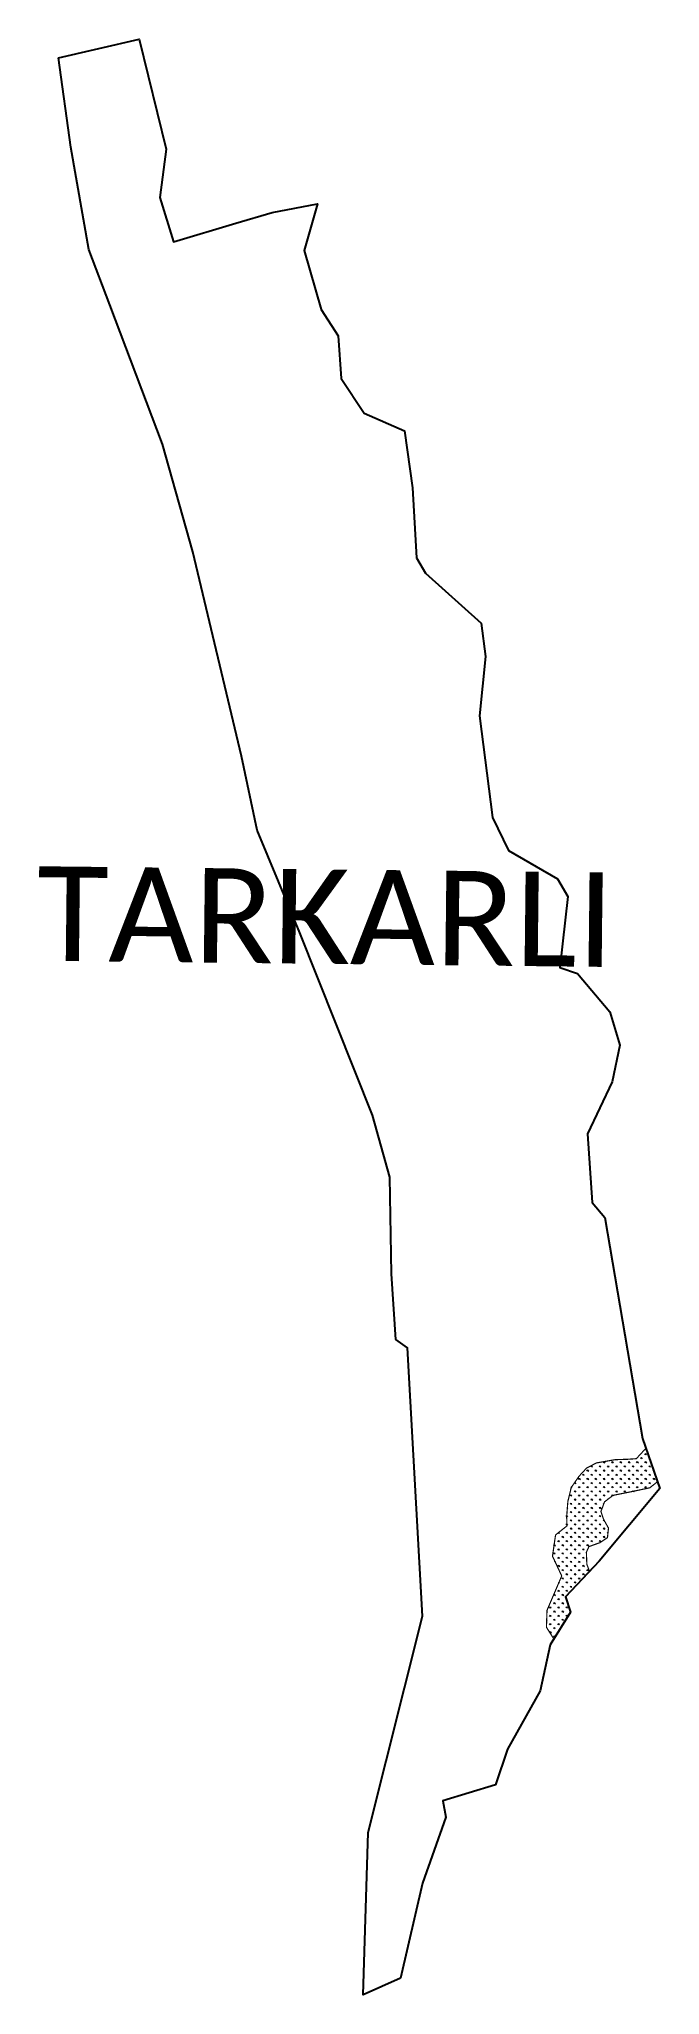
# Model space of a CAD drawing. Header units: metres. Extents: x 337917 to 338976, y 1769624 to 1772960.
import ezdxf

# ---------------------------------------------------------------- set-up
doc = ezdxf.new("R2010")
doc.units = ezdxf.units.M
doc.layers.add('MANGROOVES BUFFER ZONE', color=120, linetype='Continuous')
doc.layers.add('VILLAGE NAME', color=250, linetype='Continuous')

msp = doc.modelspace()

# ---------------------------------------------------------------- hatches: boundary and pattern name
at = {"layer": 'MANGROOVES BUFFER ZONE'}
h = msp.add_hatch(dxfattribs=at)
h.set_pattern_fill('GRASS', color=256, scale=10)
h.set_pattern_definition([(90, (0, 0), (-7.07106781, 7.07106781), [1.875, -12.26713563]), (45, (0, 0), (-7.07106781, 7.07106781), [1.875, -8.125]), (135, (0, 0), (-7.07106781, -7.07106781), [1.875, -8.125])])
h.paths.add_polyline_path([(338971.8, 1770499.5), (338951.9, 1770556.3), (338935.6, 1770538.7), (338920.6, 1770537.7), (338899.4, 1770537), (338867.4, 1770531.4), (338850.7, 1770522.6), (338838, 1770508.9), (338824.6, 1770489.6), (338818.8, 1770465.7), (338816.8, 1770440.2), (338817.3, 1770424.1), (338797.8, 1770408.6), (338792.6, 1770372.4), (338808.3, 1770338.7), (338783.2, 1770280), (338782.3, 1770251.1), (338794.8, 1770231.4), (338823.2, 1770277.1), (338815, 1770303.1), (338855.8, 1770346.3), (338851.2, 1770358.7), (338850.4, 1770379.2), (338854.7, 1770388.7), (338873.5, 1770395.5), (338886.4, 1770404.1), (338888.1, 1770420.4), (338879.5, 1770435.8), (338875.3, 1770448.7), (338881.3, 1770465), (338895.8, 1770476.1), (338925.9, 1770482.1), (338958.5, 1770489)])

# ---------------------------------------------------------------- linework, layer by layer
at = {"color": 3}
msp.add_lwpolyline([(337949.9, 1772927.9), (338087.4, 1772959.8), (338133.1, 1772771.8), (338122.5, 1772689.8), (338145.9, 1772614), (338252.5, 1772645.6), (338314.1, 1772663.9), (338391.5, 1772678.9), (338369, 1772599.5), (338397.9, 1772498.8), (338426.8, 1772453.7), (338432, 1772380.7), (338471.5, 1772321.7), (338539.9, 1772291.6), (338553.9, 1772194.5), (338560.4, 1772075.3), (338576, 1772048.8), (338670.8, 1771963.7), (338678.1, 1771907), (338668.3, 1771805.6), (338690.1, 1771632.1), (338717.5, 1771575.9), (338801.4, 1771527.8), (338818.8, 1771497.7), (338804.9, 1771376.5), (338835.2, 1771366), (338890.7, 1771300.8), (338907.2, 1771243.8), (338894.2, 1771181.4), (338852.4, 1771092.8), (338860.3, 1770975.5), (338881.8, 1770950), (338946.1, 1770573), (338975.9, 1770488), (338872.3, 1770363.8), (338815, 1770303.1), (338823.2, 1770277.1), (338788.5, 1770221.3), (338771.3, 1770142.5), (338715.6, 1770043.2), (338695.3, 1769982.5), (338605.2, 1769955.4), (338610.7, 1769927.1), (338570.9, 1769814.8), (338533.5, 1769652.8), (338469.8, 1769624.2), (338478.3, 1769901.1), (338570.6, 1770270), (338545.2, 1770727.5), (338525.1, 1770742.1), (338517.8, 1770854.1), (338515.1, 1771019), (338485.4, 1771124.4), (338361.7, 1771435.4), (338288.9, 1771610.4), (338262.1, 1771737), (338178.9, 1772085.6), (338127, 1772268.9), (338037.3, 1772506.4), (338001.6, 1772600.9), (337970.6, 1772775.6), (337949.9, 1772927.9)], dxfattribs=at)
at = {"layer": 'MANGROOVES BUFFER ZONE', "const_width": 2}
for points in [[(338951.9, 1770556.3), (338935.6, 1770538.7), (338920.6, 1770537.7), (338899.4, 1770537), (338867.4, 1770531.4), (338850.7, 1770522.6), (338838, 1770508.9), (338824.6, 1770489.6), (338818.8, 1770465.7), (338816.8, 1770440.2), (338817.3, 1770424.1), (338797.8, 1770408.6), (338792.6, 1770372.4), (338808.3, 1770338.7), (338783.2, 1770280), (338782.3, 1770251.1), (338794.8, 1770231.4)], [(338855.8, 1770346.3), (338851.2, 1770358.7), (338850.4, 1770379.2), (338854.7, 1770388.7), (338873.5, 1770395.5), (338886.4, 1770404.1), (338888.1, 1770420.4), (338879.5, 1770435.8), (338875.3, 1770448.7), (338881.3, 1770465), (338895.8, 1770476.1), (338925.9, 1770482.1), (338958.5, 1770489), (338971.8, 1770499.5)]]:
    msp.add_lwpolyline(points, dxfattribs=at)

# ---------------------------------------------------------------- texts
at = {"layer": 'VILLAGE NAME', "insert": (337913.8, 1771549.1), "char_height": 161.109, "attachment_point": 1, "rotation": 359.3742}
msp.add_mtext_dynamic_manual_height_columns('{\\fCalibri|b0|i0|c0|p34;TARKARLI}', width=1589.786, gutter_width=805.5, heights=[0], dxfattribs=at)

doc.saveas('drawing.dxf')
